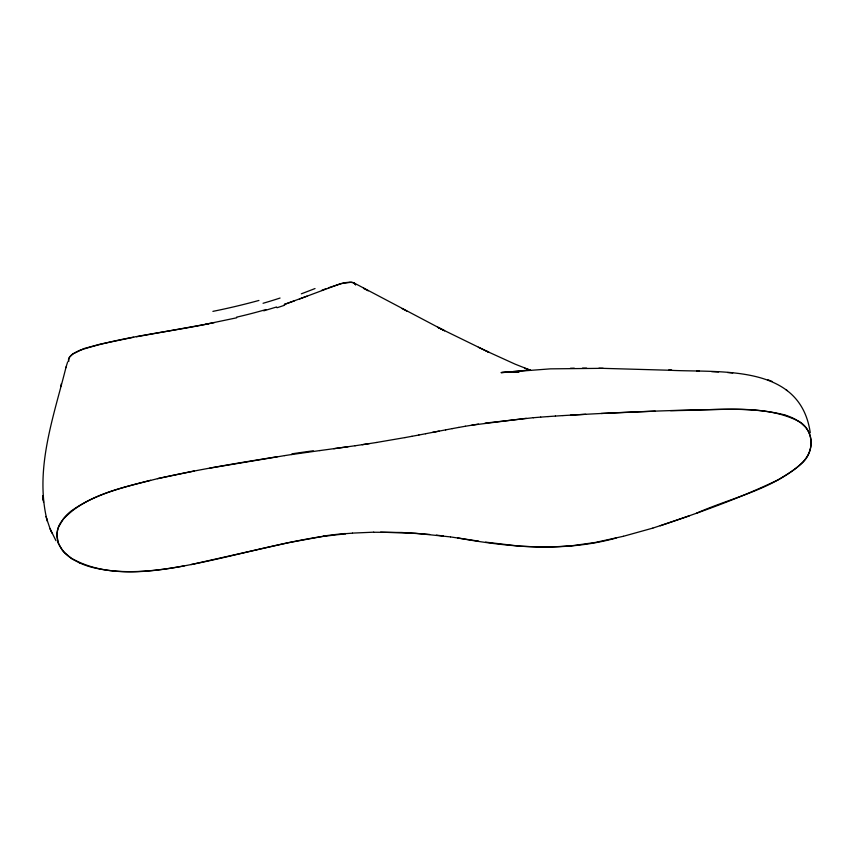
<?xml version="1.0" encoding="UTF-8"?>
<svg xmlns="http://www.w3.org/2000/svg" width="854" height="854" viewBox="0 0 854 854"><rect width="100%" height="100%" fill="white"/><g stroke="black" fill="none" stroke-linecap="round" stroke-linejoin="round"><path stroke-width="1.28" d="M66.1 366.9C53.845 416.261 34.736 467.832 46.767 519.104M60.602 386.745L61.424 383.574M65.843 367.732L67.658 361.882M321.52 290.477L326.079 288.641M328.342 287.851L343.938 282.802L349.756 282.162L353.695 282.781L444.624 330.776L437.686 327.274L488.851 352.254L478.368 347.258M307.002 296.157L284.233 304.472L294.427 300.854M299.476 298.996L340.554 283.656L351.602 282.204L353.524 282.717L355.723 284.681M652.851 528.092C695.391 514.119 737.877 499.142 778.282 479.756C790.815 471.92 807.169 463.615 810.585 447.816A85.912 44.397 -15.4 0 0 811.108 442.18A85.347 44.098 -15.4 0 0 808.524 431.75A85.87 44.376 -15.4 0 0 805.397 427.096L800.838 422.89L795.191 419.25A79.966 40.106 -12 0 0 784.73 414.948M696.554 513.201C732.305 497.316 773.916 489.331 803.166 461.982C814.812 450.528 813.531 429.818 799.109 421.46C768.781 406.12 733.49 409.472 700.611 409.781C654.676 410.827 608.763 412.856 562.903 415.599M689.402 515.816L660.238 525.797M276.611 306.981L263.769 310.835M652.808 528.114L623.516 536.259M150.571 480.29C124.011 487.196 95.99 493.281 73.519 509.902C66.388 515.741 57.955 522.467 57.186 532.384A83.735 42.999 -7.1 0 0 64.957 552.88L71.96 558.9L79.454 562.871M623.441 536.269L595.323 542.461L568.241 546.272M236.686 317.795L208.493 323.687M616.236 538.02C564.28 552.324 509.87 547.403 457.573 537.913M157.478 478.656L194.424 470.96M191.061 564.59L288.342 542.706L324.146 536.141M214.173 322.663L205.654 324.232M432.476 432.402L439.137 431.121M133.619 337.245L100.003 344.205L83.767 348.635L72.75 354.015L69.398 357.335L68.459 359.801A15.126 7.75 -4.7 0 0 68.63 361.391M425.57 433.736L445.745 429.85M418.77 435.038L425.74 433.704M208.525 323.762C165.676 332.601 121.524 336.754 79.838 350.311A47.472 23.773 -6 0 0 75.013 352.691C71.992 354.325 67.968 357.004 68.683 360.975A11.807 6.053 -4.7 0 0 68.726 361.189M445.553 429.893L452.31 428.601M136.469 336.775L205.697 324.296M411.884 436.319L418.919 435.006M277.369 456.73C237.295 463.092 197.242 469.764 157.627 478.646C127.726 486.214 96.075 492.918 70.679 511.397A71.042 36.701 -6.4 0 0 63.388 518.826L58.734 526.737A82.881 42.572 -6.9 0 0 56.951 534.956L58.179 543.048L62.566 550.595A84.717 43.383 -6.7 0 0 69.847 557.288M452.129 428.644L458.865 427.395M404.913 437.6L412.002 436.298M209.806 468.12L284.499 455.63M404.999 437.579L376.465 442.479M184.293 565.882C153.741 571.411 121.716 574.923 91.239 567.109A78.194 39.711 -6.3 0 1 79.507 562.85M458.683 427.448L465.398 426.242M465.238 426.285L478.518 424.086M471.814 425.175L526.288 418.311M376.529 442.479L362.128 444.71M369.387 443.61L354.997 445.767M324.232 536.173C272.394 543.934 222.2 559.904 170.469 568.273C137.12 573.429 99.811 575.254 69.804 557.299M284.499 455.62L291.641 454.541M291.577 454.563L319.93 450.549M355.168 445.735L333.775 448.702M485.072 423.125L533.451 417.691M348.101 446.738L319.706 450.592M603.159 368.32L550.414 368.853L501.02 372.622L515.613 371.703M527.249 370.262L513.137 371.501M533.323 417.723L540.699 417.115M345.39 533.665L352.456 533.174M540.593 417.136L548.033 416.571M547.958 416.592L555.452 416.069M555.388 416.079L562.935 415.588M352.467 533.109L373.668 532.181M570.483 415.14L585.748 414.297M501.746 372.429L511.066 371.992M601.173 413.485L655.199 411.148M513.382 371.917L519.136 371.8M670.529 410.625C708.51 410.625 747.496 405.586 784.773 414.927M570.472 368.245L574.294 368.191M373.582 532.245L401.732 532.49L429.626 534.433M380.606 532.159L415.471 533.259L450.389 536.899M547.969 547.297L520.481 546.261L485.616 542.141M582.492 368.127L586.634 368.159M598.932 368.234L671.884 370.316L668.639 370.209C720.178 373.049 800.145 362.961 810.265 432.775M697.334 371.052L696.683 371.042L699.362 371.127M718.566 371.96L711.563 371.618M732.721 372.963L727.555 372.536M436.373 535.138L443.365 535.97M450.57 536.92L478.603 541.137M524.612 368.191L530.601 370.273L515.047 364.124L486.246 351.005M767.895 379.774L772.048 381.418M402.063 308.582L406.867 311.123M368.191 290.84L363.526 288.289L364.114 288.62M354.378 283.133L355.638 284.862M786.054 389.67L787.281 390.63M55.969 540.71L50.108 528.861L46.692 518.816M50.108 528.861L50.973 530.846M51.091 531.103L51.955 533.077M46.031 516.467L47.44 521.452M43.554 502.376L43.148 497.861L43.34 499.964M266.064 309.522A268.38 133.608 -12.5 0 1 236.537 317.176M280.059 298.035A242.771 127.054 -12.2 0 1 263.064 303.277M315.019 288.545A257.043 57.624 -17.2 0 1 301.334 293.819M291.983 453.816A658.882 217.973 -13.5 0 1 313.29 450.784M568.23 545.887A177.226 125.933 -8.4 0 1 548.012 546.912M324.082 535.992A259.968 172.209 3.2 0 1 345.347 533.515M284.66 305.209A240.54 155.908 -10.2 0 1 277.006 307.739M258.922 300.448A313.631 144.636 -12.7 0 1 212.892 311.368M324.306 536.376A261.836 172.07 3 0 1 345.464 533.931M518.752 371.778L514.941 371.789L518.826 371.821M43.351 500.263L42.999 495.758L43.351 500.263"/></g></svg>
